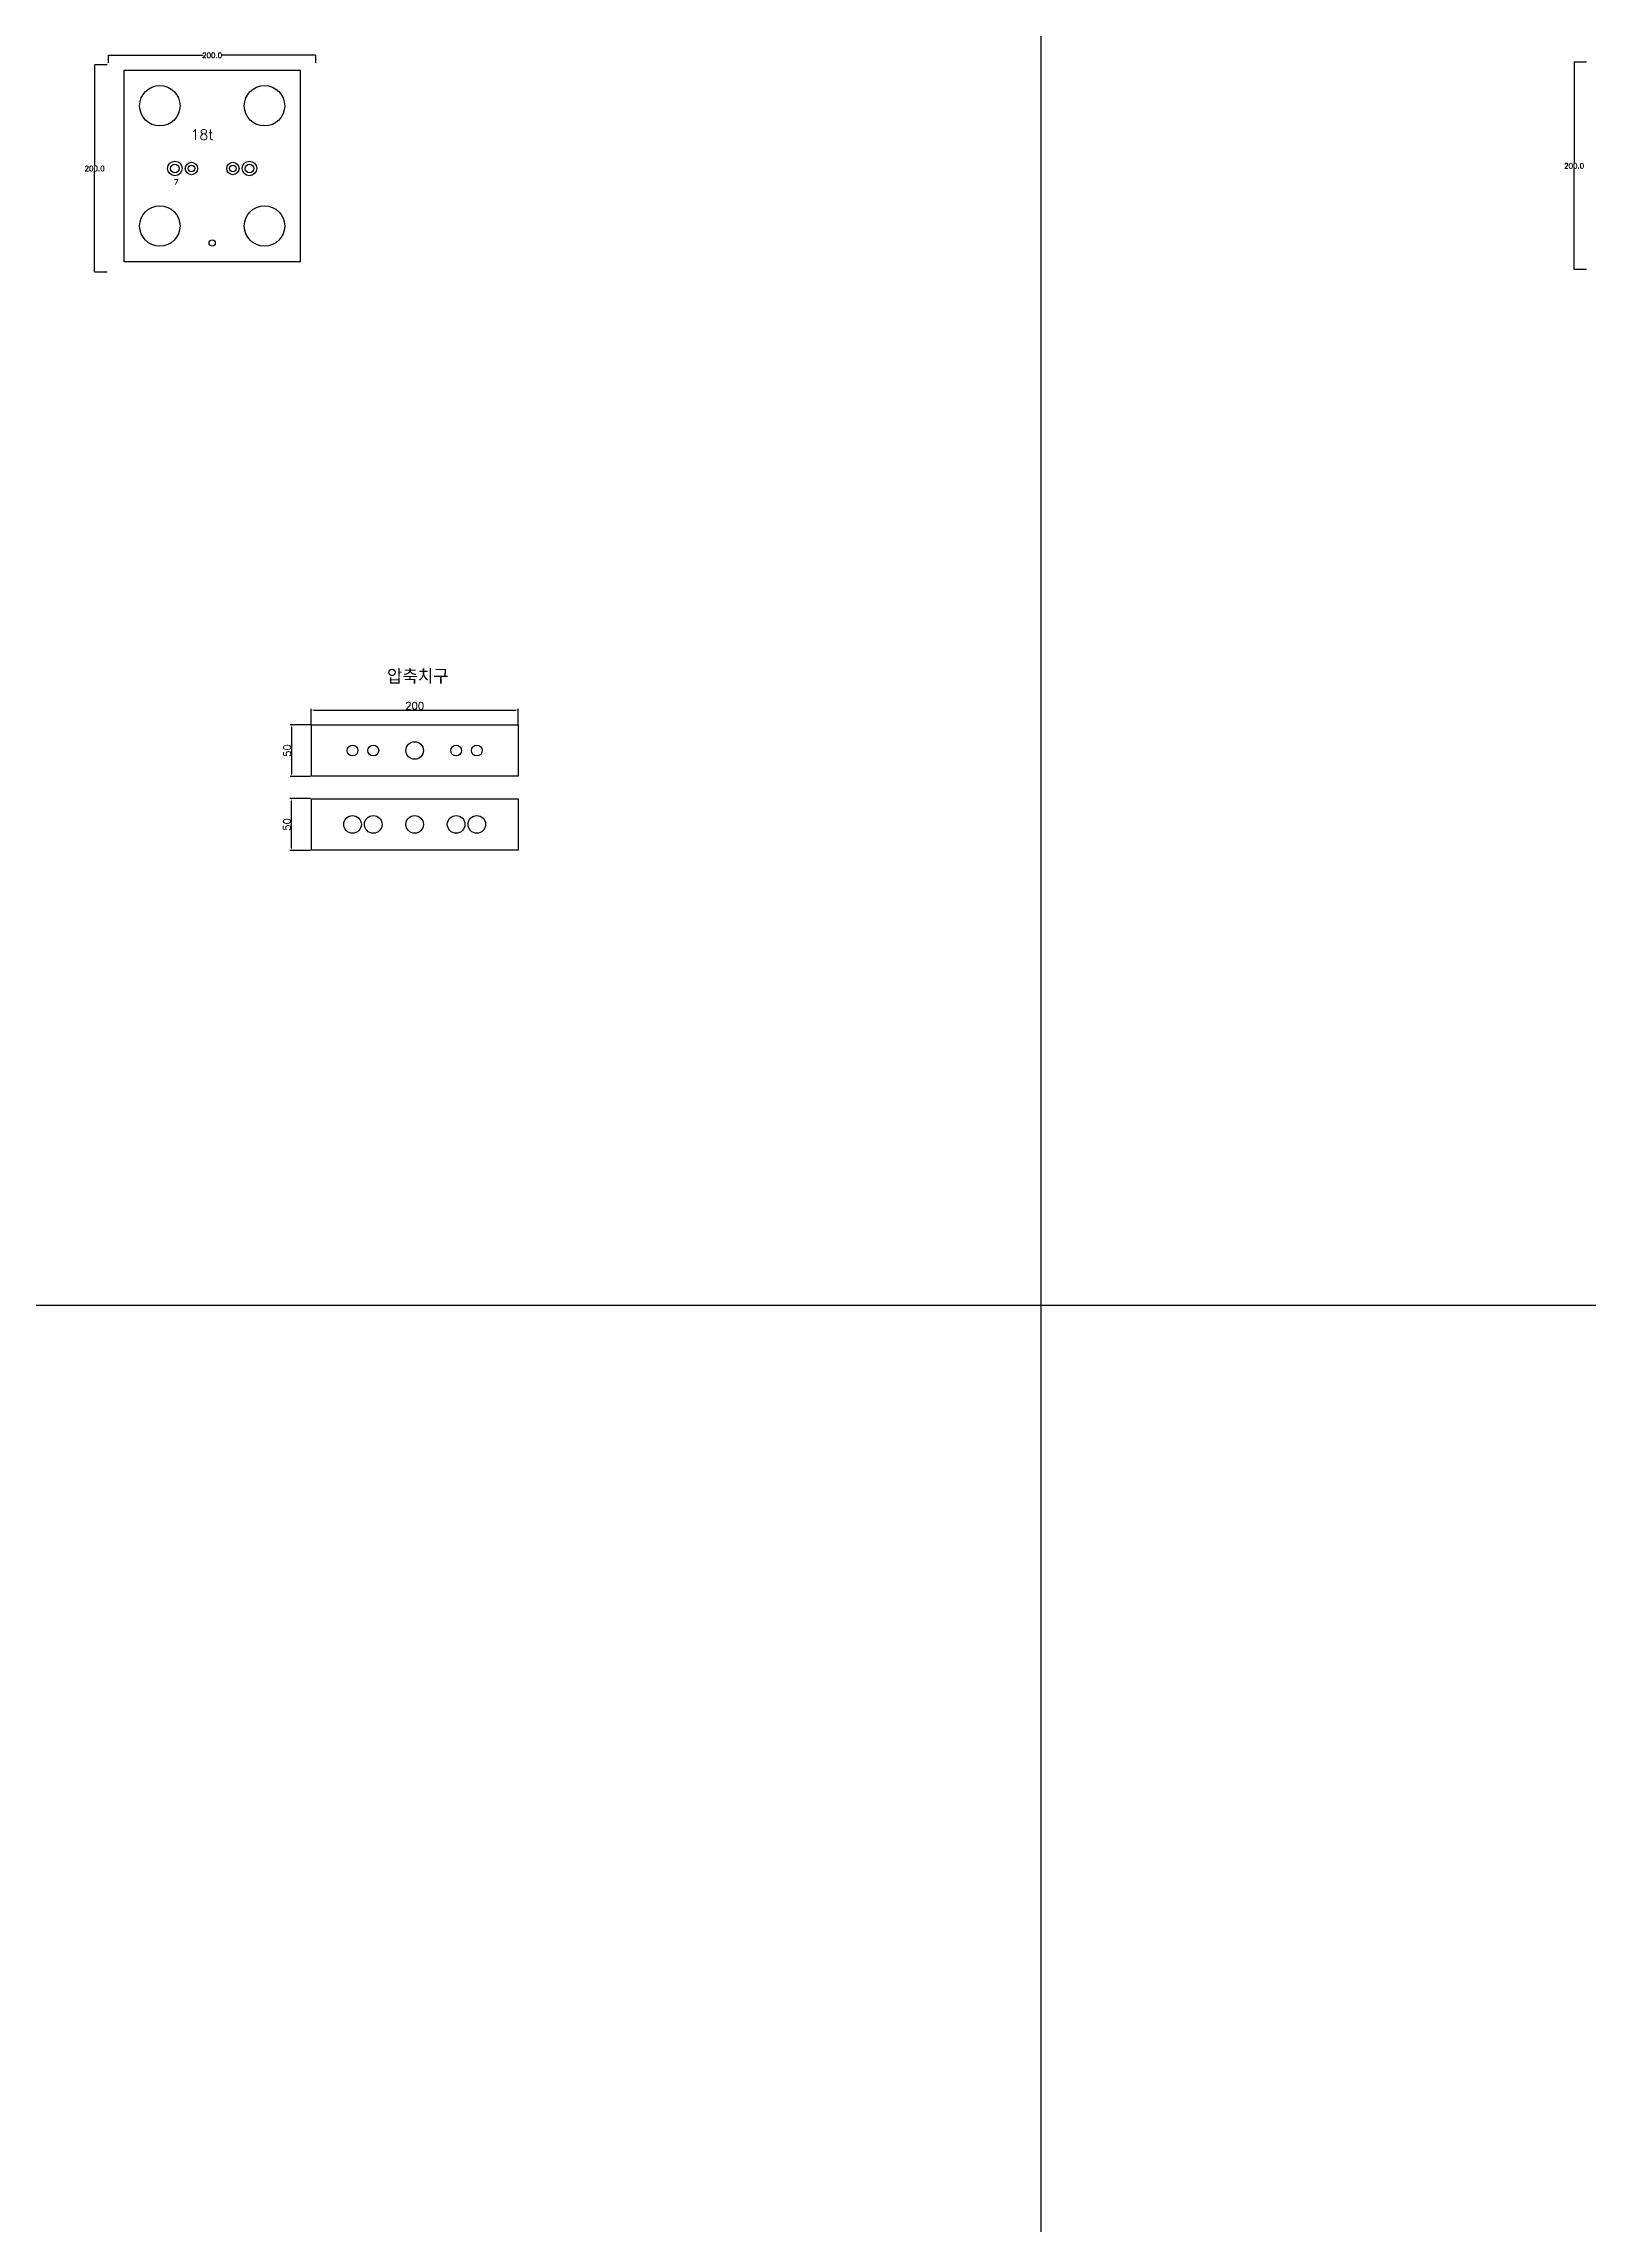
# Model space of a CAD drawing. Header units: millimetres. Extents: x 37110 to 56310, y -3510 to 5490.
# Drawn here: x 39347 to 40839, y 1003 to 3108 of the extents above; entities that cross this region are included whole.
import ezdxf

# ---------------------------------------------------------------- set-up
doc = ezdxf.new("R2010")
doc.units = ezdxf.units.MM
for name, color, linetype in [('TEXT', 3, 'Continuous'), ('볼트 구멍', 7, 'Continuous'), ('치구', 7, 'Continuous'), ('치수', 7, 'Continuous')]:
    doc.layers.add(name, color=color, linetype=linetype)
doc.styles.get("Standard").update_dxf_attribs({"font": 'txt.shx', "bigfont": 'whgtxt.shx'})
doc.dimstyles.new('ISO-25', dxfattribs={"dimtxt": 2.5, "dimasz": 2.5, "dimexe": 1.25, "dimexo": 0.625, "dimtad": 1, "dimtxsty": 'Standard', "dimcen": 2.5, "dimadec": 0, "dimazin": 0, "dimtfac": 1, "dimtmove": 0, "dimatfit": 3, "dimfxl": 0, "dimarcsym": 0})
doc.dimstyles.get("Standard").update_dxf_attribs({"dimtxt": 7, "dimasz": 0.18, "dimexe": 0.18, "dimexo": 0.0625, "dimgap": 0.09, "dimtad": 0, "dimtih": 1, "dimtoh": 1, "dimdec": 1, "dimzin": 0, "dimdsep": 46, "dimtxsty": 'Standard', "dimcen": 0.09, "dimadec": 0, "dimazin": 0, "dimtfac": 1, "dimtdec": 1, "dimtofl": 0, "dimtmove": 0, "dimatfit": 3, "dimfxl": 0, "dimtolj": 1, "dimtzin": 0, "dimarcsym": 0})

# ---------------------------------------------------------------- blocks, each defined once
blk = doc.blocks.new('*D1831')
at = {"layer": 'Defpoints', "color": 0}
for p in [(39805.5, 2464.7), (39605.5, 2450.1), (39805.5, 2450.1)]:
    blk.add_point(p, dxfattribs=at)
at = {"layer": '치수', "color": 0, "lineweight": -2}
for p, q in [((39605.5, 2450.8), (39605.5, 2466)), ((39608, 2464.7), (39803, 2464.7)), ((39805.5, 2450.8), (39805.5, 2466))]:
    blk.add_line(p, q, dxfattribs=at)
at = {"layer": '치수', "color": 0}
for points in [[(39608, 2465.1), (39608, 2464.3), (39605.5, 2464.7)], [(39803, 2465.1), (39803, 2464.3), (39805.5, 2464.7)]]:
    blk.add_solid(points, dxfattribs=at)
at = {"layer": '치수', "color": 0, "insert": (39705.5, 2468.8), "char_height": 7, "attachment_point": 5}
blk.add_mtext('200', dxfattribs=at)
blk = doc.blocks.new('*D1556')
at = {"layer": 'Defpoints', "color": 0}
for p in [(39605.5, 2450.6), (39586.6, 2400.6), (39605.5, 2400.6)]:
    blk.add_point(p, dxfattribs=at)
at = {"layer": '치수', "color": 0, "lineweight": -2}
for p, q in [((39604.9, 2450.6), (39585.4, 2450.6)), ((39586.6, 2448.1), (39586.6, 2403.1)), ((39604.9, 2400.6), (39585.4, 2400.6))]:
    blk.add_line(p, q, dxfattribs=at)
at = {"layer": '치수', "color": 0}
for points in [[(39586.2, 2448.1), (39587.1, 2448.1), (39586.6, 2450.6)], [(39586.2, 2403.1), (39587.1, 2403.1), (39586.6, 2400.6)]]:
    blk.add_solid(points, dxfattribs=at)
at = {"layer": '치수', "color": 0, "insert": (39582.5, 2425.6), "char_height": 7, "attachment_point": 5, "rotation": 90}
blk.add_mtext('50', dxfattribs=at)
blk = doc.blocks.new('*D1568')
at = {"layer": 'Defpoints', "color": 0}
for p in [(39605.5, 2379.3), (39586.3, 2329.3), (39605.5, 2329.3)]:
    blk.add_point(p, dxfattribs=at)
at = {"layer": '치수', "color": 0, "lineweight": -2}
for p, q in [((39604.9, 2379.3), (39585.1, 2379.3)), ((39586.3, 2376.8), (39586.3, 2331.8)), ((39604.9, 2329.3), (39585.1, 2329.3))]:
    blk.add_line(p, q, dxfattribs=at)
at = {"layer": '치수', "color": 0}
for points in [[(39585.9, 2376.8), (39586.8, 2376.8), (39586.3, 2379.3)], [(39585.9, 2331.8), (39586.8, 2331.8), (39586.3, 2329.3)]]:
    blk.add_solid(points, dxfattribs=at)
at = {"layer": '치수', "color": 0, "insert": (39582.2, 2354.3), "char_height": 7, "attachment_point": 5, "rotation": 90}
blk.add_mtext('50', dxfattribs=at)
blk = doc.blocks.new('*D1726')
at = {"layer": 'Defpoints', "color": 0, "linetype": 'Continuous'}
for p in [(39408.5, 3087.5), (39396.5, 2887.5), (39408.5, 2887.5)]:
    blk.add_point(p, dxfattribs=at)
at = {"layer": '치수', "color": 0, "linetype": 'Continuous', "lineweight": -2}
for p, q in [((39408.5, 3087.5), (39396.3, 3087.5)), ((39396.5, 3087.3), (39396.5, 2990.1)), ((39396.5, 2887.7), (39396.5, 2984.9)), ((39408.5, 2887.5), (39396.3, 2887.5))]:
    blk.add_line(p, q, dxfattribs=at)
at = {"layer": '치수', "color": 0, "linetype": 'Continuous'}
for points in [[(39396.4, 3087.3), (39396.5, 3087.3), (39396.5, 3087.5)], [(39396.4, 2887.7), (39396.5, 2887.7), (39396.5, 2887.5)]]:
    blk.add_solid(points, dxfattribs=at)
at = {"layer": '치수', "color": 0, "linetype": 'Continuous', "insert": (39396.5, 2987.5), "char_height": 5, "attachment_point": 5}
blk.add_mtext('\\A1;200.0', dxfattribs=at)
blk = doc.blocks.new('*D1727')
at = {"layer": 'Defpoints', "color": 0, "linetype": 'Continuous'}
for p in [(39610, 3096.7), (39410, 3089.3), (39610, 3089.3)]:
    blk.add_point(p, dxfattribs=at)
at = {"layer": '치수', "color": 0, "linetype": 'Continuous', "lineweight": -2}
for p, q in [((39410, 3089.4), (39410, 3096.9)), ((39410.2, 3096.7), (39501.2, 3096.7)), ((39609.8, 3096.7), (39518.8, 3096.7)), ((39610, 3089.4), (39610, 3096.9))]:
    blk.add_line(p, q, dxfattribs=at)
at = {"layer": '치수', "color": 0, "linetype": 'Continuous'}
for points in [[(39410.2, 3096.8), (39410.2, 3096.7), (39410, 3096.7)], [(39609.8, 3096.8), (39609.8, 3096.7), (39610, 3096.7)]]:
    blk.add_solid(points, dxfattribs=at)
at = {"layer": '치수', "color": 0, "linetype": 'Continuous', "insert": (39510, 3096.7), "char_height": 5, "attachment_point": 5}
blk.add_mtext('\\A1;200.0', dxfattribs=at)
blk = doc.blocks.new('*D2190')
at = {"layer": 'Defpoints', "color": 0, "linetype": 'Continuous'}
for p in [(40836.9, 3090), (40824.8, 2890), (40836.9, 2890)]:
    blk.add_point(p, dxfattribs=at)
at = {"layer": '치수', "color": 0, "linetype": 'Continuous', "lineweight": -2}
for p, q in [((40836.8, 3090), (40824.6, 3090)), ((40824.8, 3089.8), (40824.8, 2992.6)), ((40824.8, 2890.2), (40824.8, 2987.4)), ((40836.8, 2890), (40824.6, 2890))]:
    blk.add_line(p, q, dxfattribs=at)
at = {"layer": '치수', "color": 0, "linetype": 'Continuous'}
for points in [[(40824.8, 3089.8), (40824.8, 3089.8), (40824.8, 3090)], [(40824.8, 2890.2), (40824.8, 2890.2), (40824.8, 2890)]]:
    blk.add_solid(points, dxfattribs=at)
at = {"layer": '치수', "color": 0, "linetype": 'Continuous', "insert": (40824.8, 2990), "char_height": 5, "attachment_point": 5}
blk.add_mtext('\\A1;200.0', dxfattribs=at)

msp = doc.modelspace()

# ---------------------------------------------------------------- linework, layer by layer
at = {"color": 6}
for p, q in [((40310, 5490), (40310, -3510)), ((56310, 1890), (37110, 1890))]:
    msp.add_line(p, q, dxfattribs=at)
at = {"layer": '볼트 구멍', "color": 1}
for centre, radius in [((39474, 2987.5), 7), ((39546, 2987.5), 7), ((39645.511, 2354.35), 8.5), ((39665.511, 2354.35), 8.5), ((39705.511, 2354.35), 8.5), ((39745.511, 2354.35), 8.5), ((39765.511, 2354.35), 8.5)]:
    msp.add_circle(centre, radius, dxfattribs=at)
at = {"layer": '볼트 구멍', "color": 3}
for centre, radius in [((39474, 2987.5), 4.25), ((39490, 2987.5), 3.25), ((39530, 2987.5), 3.25), ((39546, 2987.5), 4.25), ((39645.511, 2425.65), 5.25), ((39665.511, 2425.65), 5.25), ((39705.511, 2425.65), 8.5), ((39745.511, 2425.65), 5.25), ((39765.511, 2425.65), 5.25)]:
    msp.add_circle(centre, radius, dxfattribs=at)
at = {"layer": '볼트 구멍', "color": 6}
for centre in [(39490, 2987.5), (39530, 2987.5)]:
    msp.add_circle(centre, 6, dxfattribs=at)
at = {"layer": '볼트 구멍'}
msp.add_circle((39510, 2915.5), 3, dxfattribs=at)
at = {"layer": '치구'}
for points in [[(39425, 2897.5), (39425, 3082.5), (39595, 3082.5), (39595, 2897.5)], [(39805.261, 2450.4), (39805.261, 2400.9), (39605.761, 2400.9), (39605.761, 2450.4)], [(39805.261, 2379.1), (39805.261, 2329.6), (39605.761, 2329.6), (39605.761, 2379.1)]]:
    msp.add_lwpolyline(points, close=True, dxfattribs=at)
for centre in [(39459.5, 3048), (39560.5, 3048), (39459.5, 2932), (39560.5, 2932)]:
    msp.add_circle(centre, 19.5, dxfattribs=at)

# ---------------------------------------------------------------- texts
at = {"layer": 'TEXT', "color": 1}
msp.add_text('18t', height=10, dxfattribs=at).set_placement((39489.137, 3015.064))
at = {"layer": 'TEXT', "color": 1, "linetype": 'Continuous'}
msp.add_text('압축치구', height=14.0625, dxfattribs=at).set_placement((39678.743, 2490.051))
at = {"layer": '볼트 구멍', "color": 1}
msp.add_text('7', height=5, dxfattribs=at).set_placement((39473.141, 2971.892))

# ---------------------------------------------------------------- dimensions: what is measured, and where the dimension line sits
at = {"layer": '치수', "color": 4, "linetype": 'Continuous'}
dim = msp.add_linear_dim(base=(39610, 3096.722), p1=(39410, 3089.325), p2=(39610, 3089.325), dimstyle='Standard', override={"dimtxt": 5}, dxfattribs=at)
dim.commit()
dim.dimension.update_dxf_attribs({"geometry": '*D1727', "text_midpoint": (39510, 3096.722)})
for base, p1, p2, picture, middle in [((39396.47, 2887.5), (39408.54, 3087.5), (39408.54, 2887.5), '*D1726', (39396.47, 2987.5)), ((40824.782, 2890), (40836.852, 3090), (40836.852, 2890), '*D2190', (40824.782, 2990))]:
    dim = msp.add_linear_dim(base=base, p1=p1, p2=p2, angle=90, dimstyle='Standard', override={"dimtxt": 5}, dxfattribs=at)
    dim.commit()
    dim.dimension.update_dxf_attribs({"geometry": picture, "text_midpoint": middle})
at = {"layer": '치수', "color": 4}
dim = msp.add_linear_dim(base=(39805.511, 2464.716), p1=(39605.511, 2450.15), p2=(39805.511, 2450.15), dimstyle='ISO-25', override={"dimtxt": 7}, dxfattribs=at)
dim.commit()
dim.dimension.update_dxf_attribs({"geometry": '*D1831', "text_midpoint": (39705.511, 2468.841)})
for base, p1, p2, picture, middle in [((39586.648, 2400.65), (39605.511, 2450.65), (39605.511, 2400.65), '*D1556', (39582.523, 2425.65)), ((39586.349, 2329.35), (39605.511, 2379.35), (39605.511, 2329.35), '*D1568', (39582.224, 2354.35))]:
    dim = msp.add_linear_dim(base=base, p1=p1, p2=p2, angle=90, dimstyle='ISO-25', override={"dimtxt": 7}, dxfattribs=at)
    dim.commit()
    dim.dimension.update_dxf_attribs({"geometry": picture, "text_midpoint": middle})

doc.saveas('drawing.dxf')
